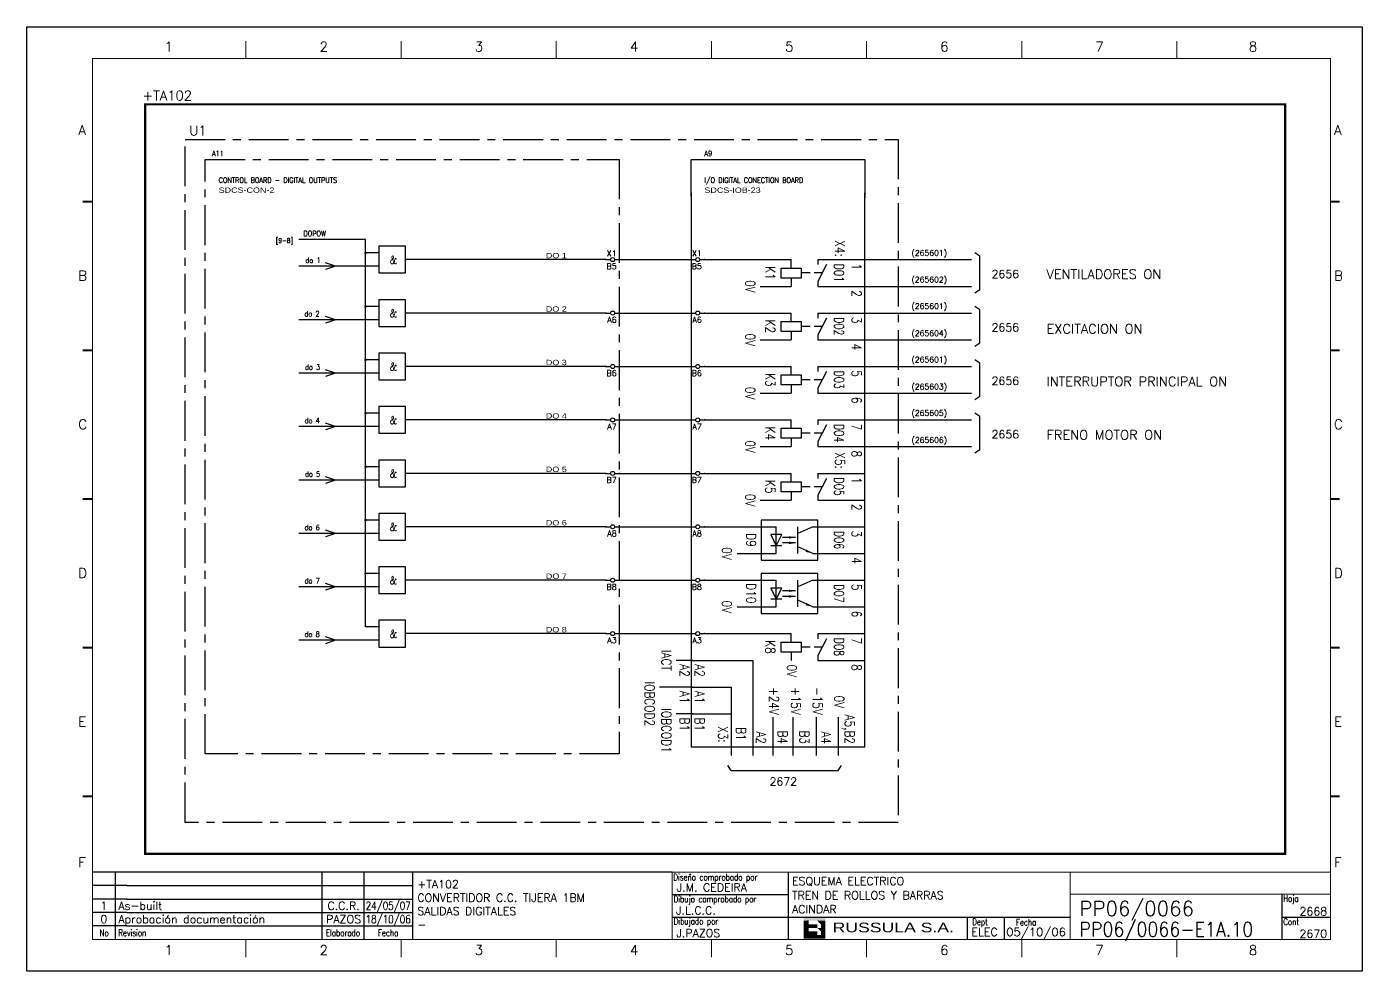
# Model space of a CAD drawing. Extents: x -25 to 1044, y -25744 to 292.
# Drawn here: x 117.5 to 537.5, y -10066.6 to -9769.6 of the extents above; entities that cross this region are included whole.
import ezdxf
from ezdxf.enums import TextEntityAlignment as Align

# ---------------------------------------------------------------- set-up
doc = ezdxf.new("R2010")
doc.units = 0
doc.header["$LTSCALE"] = 10
doc.header["$MEASUREMENT"] = 0
for name, pattern in [('CENTER', [2, 1.25, -0.25, 0.25, -0.25]), ('DASHDOT', [1, 0.5, -0.25, 0, -0.25]), ('HIDDEN', [0.375, 0.25, -0.125])]:
    doc.linetypes.add(name, pattern=pattern)
doc.layers.get('0').update_dxf_attribs({"linetype": 'CONTINUOUS'})
for name, color, linetype in [('1', 7, 'CONTINUOUS'), ('10', 5, 'CONTINUOUS'), ('2', 7, 'CONTINUOUS'), ('25', 3, 'CONTINUOUS'), ('25KT', 4, 'HIDDEN'), ('25PK', 4, 'CENTER'), ('35', 2, 'CONTINUOUS'), ('8', 1, 'CONTINUOUS'), ('9', 6, 'CONTINUOUS'), ('DIBUJO', 7, 'CONTINUOUS'), ('NODE', 7, 'CONTINUOUS')]:
    doc.layers.add(name, color=color, linetype=linetype)
doc.styles.add('ABBSTYLE', font='ROMANS.SHX', dxfattribs={"width": 0.8})
doc.styles.add('HELV', font='HELVBLD.SHX', dxfattribs={"width": 1.2})
doc.styles.add('HELVETICA', font='HELV.SHX')
doc.styles.add('LABEL', font='SIMPLEX', dxfattribs={"width": 0.8, "height": 4})
doc.styles.add('ROMANS', font='romans')
doc.styles.get("Standard").update_dxf_attribs({"font": 'simplex'})

# ---------------------------------------------------------------- blocks, each defined once
blk = doc.blocks.new('NOD', base_point=(237.5, 170))
at = {"layer": 'NODE'}
blk.add_point((237.5, 170), dxfattribs=at)
blk = doc.blocks.new('$$PLR12C')
for p, q in [((-2.5, 0), (-0.75, 0)), ((0.75, 0), (2.5, 0))]:
    blk.add_line(p, q)
at = {"layer": '2'}
blk.add_circle((0, 0), 0.75, dxfattribs=at)
for p in [(-2.5, 0), (2.5, 0)]:
    blk.add_blockref('NOD', p, dxfattribs=at)
at = {"layer": '8'}
blk.add_attdef('*A', text='', height=2.15, dxfattribs=at).set_placement((1.5, -3.575), align=Align.RIGHT)
at = {"layer": '9'}
blk.add_attdef('ID', text='', height=2.15, dxfattribs=at).set_placement((1.5, 1.25), align=Align.RIGHT)
blk = doc.blocks.new('newcajec')
at = {"layer": '1'}
for p, q in [((179.4, 20.85), (0.13, 20.85)), ((7, 20.85), (7, 0)), ((71, 20.85), (71, 0)), ((84, 20.85), (84, 0.09)), ((99, 20.85), (99, 0)), ((215.2, 20.8), (215.2, 0)), ((10.6, 16.64), (0, 16.64)), ((10.6, 16.64), (99, 16.64)), ((184.64, 20.18), (184.81, 20.01)), ((184.81, 20.01), (185.18, 20.25)), ((10.6, 12.48), (0, 12.48)), ((10.6, 12.48), (99, 12.48)), ((179.4, 13.87), (215.2, 13.87)), ((368, 14.06), (368, 0)), ((10.6, 8.32), (0, 8.32)), ((10.6, 8.32), (99, 8.32)), ((10.6, 4.16), (0, 4.16)), ((10.6, 4.16), (99, 4.16)), ((179.4, 6.93), (267.63, 6.93)), ((267.63, 6.93), (302.5, 6.93)), ((270.63, 6.91), (270.63, 0)), ((282.07, 6.93), (282.07, 0)), ((368, 6.93), (383, 6.93))]:
    blk.add_line(p, q, dxfattribs=at)
for points in [[(47.5, 272.5, 0.3, 0.3, 0), (47.5, 277.91, 0.3, 0.3, 0)], [(95.5, 272.5, 0.3, 0.3, 0), (95.5, 277.91, 0.3, 0.3, 0)], [(143.5, 272.5, 0.3, 0.3, 0), (143.5, 277.91, 0.3, 0.3, 0)], [(191.5, 272.5, 0.3, 0.3, 0), (191.5, 277.91, 0.3, 0.3, 0)], [(239.5, 272.5, 0.3, 0.3, 0), (239.5, 277.91, 0.3, 0.3, 0)], [(287.5, 272.5, 0.3, 0.3, 0), (287.5, 277.91, 0.3, 0.3, 0)], [(335.5, 272.5, 0.3, 0.3, 0), (335.5, 277.91, 0.3, 0.3, 0)], [(-2.99, 228.23, 0.6, 0.6, 0), (-0.18, 228.23, 0.6, 0.6, 0)], [(383.01, 228.23, 0.6, 0.6, 0), (385.82, 228.23, 0.6, 0.6, 0)], [(-2.99, 182.23, 0.6, 0.6, 0), (-0.18, 182.23, 0.6, 0.6, 0)], [(383.01, 182.23, 0.6, 0.6, 0), (385.82, 182.23, 0.6, 0.6, 0)], [(-2.99, 136.23, 0.6, 0.6, 0), (-0.18, 136.23, 0.6, 0.6, 0)], [(383.01, 136.23, 0.6, 0.6, 0), (385.82, 136.23, 0.6, 0.6, 0)], [(-2.99, 90.23, 0.6, 0.6, 0), (-0.18, 90.23, 0.6, 0.6, 0)], [(383.01, 90.23, 0.6, 0.6, 0), (385.82, 90.23, 0.6, 0.6, 0)], [(-2.99, 44.23, 0.6, 0.6, 0), (-0.18, 44.23, 0.6, 0.6, 0)], [(383.01, 44.23, 0.6, 0.6, 0), (385.82, 44.23, 0.6, 0.6, 0)], [(383, 20.8, 0.3, 0.3, 0), (179.4, 20.8, 0.3, 0.3, 0), (179.4, 0, 0.3, 0.3, 0)], [(302.5, 20.8, 0.3, 0.3, 0), (302.5, 0, 0.3, 0.3, 0)], [(302.5, 14, 0.3, 0.3, 0), (383, 14, 0.3, 0.3, 0)], [(47.5, -5.5, 0.3, 0.3, 0), (47.5, -0.09, 0.3, 0.3, 0)], [(95.5, -5.5, 0.3, 0.3, 0), (95.5, -0.09, 0.3, 0.3, 0)], [(143.5, -5.5, 0.3, 0.3, 0), (143.5, -0.09, 0.3, 0.3, 0)], [(191.5, -5.5, 0.3, 0.3, 0), (191.5, -0.09, 0.3, 0.3, 0)], [(239.5, -5.5, 0.3, 0.3, 0), (239.5, -0.09, 0.3, 0.3, 0)], [(287.5, -5.5, 0.3, 0.3, 0), (287.5, -0.09, 0.3, 0.3, 0)], [(335.5, -5.5, 0.3, 0.3, 0), (335.5, -0.09, 0.3, 0.3, 0)]]:
    blk.add_lwpolyline(points, format="xyseb", dxfattribs=at)
at = {"layer": '1', "const_width": 0.3}
blk.add_lwpolyline([(0, 0), (0, 272.5), (383, 272.5), (383, 0)], close=True, dxfattribs=at)
at = {"layer": '2', "color": 14}
for p, q in [((221.42, 4.69), (221.42, 5.81)), ((221.42, 2.47), (221.42, 3.58))]:
    blk.add_line(p, q, dxfattribs=at)
for points in [[(220.05, 5.81), (220.05, 6.92), (226.74, 5.81), (226.74, 6.92)], [(221.42, 2.47), (220.05, 2.47), (221.42, 5.81), (220.05, 5.81)], [(221.42, 4.69), (224.25, 4.69), (221.42, 3.58), (224.25, 3.58)], [(224.25, 5.81), (225.37, 5.81), (225.37, 4.69)], [(225.37, 5.81), (226.74, 5.81), (225.37, 1.35), (226.74, 1.35)], [(224.25, 0.24), (224.25, 2.47), (220.05, 0.24), (220.05, 2.47)], [(224.25, 3.58), (225.37, 3.58), (225.37, 2.47)], [(226.74, 1.35), (226.74, 0.24), (224.25, 1.35), (224.25, 0.24)]]:
    blk.add_solid(points, dxfattribs=at)
at = {"layer": '1', "style": 'ROMANS'}
for s, p in [('1', (22.29, 274.68)), ('2', (70.29, 274.68)), ('3', (118.29, 274.68)), ('4', (166.29, 274.68)), ('5', (214.29, 274.68)), ('6', (262.29, 274.68)), ('7', (310.29, 274.68)), ('8', (357.79, 274.68)), ('A', (-4.37, 248.84)), ('A', (384.13, 248.84)), ('B', (-4.37, 203.84)), ('B', (384.13, 203.84)), ('C', (-4.37, 157.84)), ('C', (384.13, 157.84)), ('D', (-4.37, 111.84)), ('D', (384.13, 111.84)), ('E', (-4.37, 65.84)), ('E', (384.13, 65.84)), ('F', (-4.37, 22.34)), ('F', (384.13, 22.34)), ('1', (22.29, -4.82)), ('2', (70.29, -4.82)), ('3', (118.29, -4.82)), ('4', (166.29, -4.82)), ('5', (214.29, -4.82)), ('6', (262.29, -4.82)), ('7', (310.29, -4.82)), ('8', (357.79, -4.82))]:
    blk.add_text(s, height=3, dxfattribs=at).set_placement(p)
at = {"layer": '1', "style": 'LABEL', "width": 0.8}
for s, p in [('Diseno comprobado por', (179.73, 18.27)), ('Dibujo comprobado por', (179.81, 11.47)), ('Hoja', (368.38, 11.66)), ('Dibujado por', (179.83, 4.64)), ('Fecha', (285.71, 4.3)), ('Cont', (368.43, 4.46)), ('No', (2.23, 1.05)), ('Revision', (8, 1.05))]:
    blk.add_text(s, height=2, dxfattribs=at).set_placement(p)
for s, p in [('Dept', (274.61, 4.44)), ('Elaborado', (77.5, 1.05)), ('Fecha', (91.5, 1.05))]:
    blk.add_text(s, height=2, dxfattribs=at).set_placement(p, align=Align.CENTER)
at = {"layer": '10', "style": 'ROMANS'}
for tag, p in [('REV41', (3.5, 18.74)), ('REV43', (77.7, 18.74)), ('REV31', (3.5, 14.58)), ('REV33', (77.7, 14.58)), ('REV21', (3.5, 10.42)), ('REV23', (77.7, 10.42)), ('REV11', (3.5, 6.27)), ('REV13', (77.7, 6.27))]:
    blk.add_attdef(tag, text='', height=2.5, dxfattribs=at).set_placement(p, align=Align.MIDDLE)
for tag, p, height in [('REV42', (8, 17.49), 2.5), ('SHEETNAME1', (100.5, 15.83), 2.5), ('DESIGNCHECK', (180.74, 14.83), 2.5), ('DOCUMENTTYPE', (216.43, 16.8), 2.5), ('NOTA', (305.32, 15.8), 3), ('REV32', (8, 13.33), 2.5), ('SHEETNAME2', (100.5, 11.67), 2.5), ('OBJECT', (216.43, 12.4), 2.5), ('REV22', (8, 9.17), 2.5), ('SHEETNAME3', (100.5, 7.51), 2.5), ('DRAWINGCHECK', (180.53, 7.71), 2.5), ('CUSTOMER', (216.43, 8.08), 2.5), ('ORDER', (305.32, 7.3), 4.5), ('REV12', (8, 5.01), 2.5), ('SHEETNAME4', (100.5, 3.35), 2.5), ('DOCUMENT_ID', (305.32, 0.93), 4.4), ('USER', (180.63, 0.71), 2.5), ('DEPARTMENT', (271.93, 1.05), 2.5)]:
    blk.add_attdef(tag, p, '', height=height, dxfattribs=at)
for tag, width, p, p2 in [('REV44', 1.221199, (84.53, 17.49), (98.48, 17.49)), ('REV34', 1.221199, (84.53, 13.33), (98.48, 13.33)), ('REV24', 1.221199, (84.53, 9.17), (98.48, 9.17)), ('REV14', 1.221199, (84.53, 5.01), (98.48, 5.01)), ('CREATED2', 7.039915, (282.71, 1.05), (301.14, 1.05))]:
    blk.add_attdef(tag, text='', height=2.5, dxfattribs=dict(at, width=width)).set_placement(p, p2, align=Align.FIT)
for tag, p in [('SHEET', (382, 7.43)), ('NEXTSHEET', (382, 0.5))]:
    blk.add_attdef(tag, text='', height=2.5, dxfattribs=at).set_placement(p, align=Align.RIGHT)
at = {"layer": 'DIBUJO', "color": 14, "style": 'HELVETICA', "width": 1.3}
blk.add_text('RUSSULA S.A.', height=3, dxfattribs=at).set_placement((229, 2.19))

msp = doc.modelspace()

# ---------------------------------------------------------------- linework, layer by layer
at = {"layer": '2', "color": 3}
for p, q in [((326.46, -9811.33), (381.06, -9811.33)), ((326.46, -9822.88), (326.46, -9811.33)), ((381.06, -9811.33), (381.06, -9823.41)), ((330.66, -9842.83), (357.96, -9842.83)), ((330.66, -9859.63), (357.96, -9859.63)), ((330.66, -9876.43), (357.96, -9876.43)), ((330.66, -9893.23), (357.96, -9893.23)), ((330.66, -9910.03), (357.96, -9910.03)), ((330.14, -9926.83), (353.24, -9926.83)), ((330.66, -9943.63), (353.24, -9943.63)), ((330.14, -9960.43), (357.96, -9960.43)), ((345.89, -9968.83), (345.89, -9998.76)), ((339.06, -9977.23), (339.06, -9998.76)), ((352.19, -9986.68), (352.19, -9998.76)), ((358.49, -9986.68), (358.49, -9998.76)), ((365.84, -9986.68), (365.84, -9998.76)), ((372.66, -9986.68), (372.66, -9998.76))]:
    msp.add_line(p, q, dxfattribs=at)
at = {"layer": '2', "color": 7}
for p, q in [((224.09, -9836.53), (203.09, -9836.53)), ((224.09, -9840.73), (224.09, -9836.53)), ((228.29, -9838.63), (228.29, -9847.03)), ((236.69, -9838.63), (228.29, -9838.63)), ((236.69, -9847.03), (236.69, -9838.63)), ((224.09, -9857.53), (224.09, -9840.73)), ((228.29, -9840.73), (224.09, -9840.73)), ((261.89, -9842.83), (236.69, -9842.83)), ((299.69, -9842.83), (261.89, -9842.83)), ((303.89, -9842.83), (326.46, -9842.83)), ((228.29, -9844.93), (203.09, -9844.93)), ((228.29, -9847.03), (236.69, -9847.03)), ((228.29, -9855.43), (228.29, -9863.83)), ((236.69, -9855.43), (228.29, -9855.43)), ((236.69, -9863.83), (236.69, -9855.43)), ((224.09, -9874.33), (224.09, -9857.53)), ((228.29, -9857.53), (224.09, -9857.53)), ((261.89, -9859.63), (236.69, -9859.63)), ((299.69, -9859.63), (261.89, -9859.63)), ((303.89, -9859.63), (326.46, -9859.63)), ((228.29, -9861.73), (203.09, -9861.73)), ((228.29, -9863.83), (236.69, -9863.83)), ((228.29, -9872.23), (228.29, -9880.63)), ((236.69, -9872.23), (228.29, -9872.23)), ((236.69, -9880.63), (236.69, -9872.23)), ((224.09, -9891.13), (224.09, -9874.33)), ((228.29, -9874.33), (224.09, -9874.33)), ((261.89, -9876.43), (236.69, -9876.43)), ((299.69, -9876.43), (261.89, -9876.43)), ((303.89, -9876.43), (326.46, -9876.43)), ((228.29, -9878.53), (203.09, -9878.53)), ((228.29, -9880.63), (236.69, -9880.63)), ((228.29, -9889.03), (228.29, -9897.43)), ((236.69, -9889.03), (228.29, -9889.03)), ((236.69, -9897.43), (236.69, -9889.03)), ((224.09, -9907.93), (224.09, -9891.13)), ((228.29, -9891.13), (224.09, -9891.13)), ((261.89, -9893.23), (236.69, -9893.23)), ((299.69, -9893.23), (261.89, -9893.23)), ((303.89, -9893.23), (326.46, -9893.23)), ((228.29, -9895.33), (203.09, -9895.33)), ((228.29, -9897.43), (236.69, -9897.43)), ((228.29, -9905.83), (228.29, -9914.23)), ((236.69, -9905.83), (228.29, -9905.83)), ((236.69, -9914.23), (236.69, -9905.83)), ((224.09, -9924.73), (224.09, -9907.93)), ((228.29, -9907.93), (224.09, -9907.93)), ((261.89, -9910.03), (236.69, -9910.03)), ((299.69, -9910.03), (261.89, -9910.03)), ((303.89, -9910.03), (327.51, -9910.03)), ((228.29, -9912.13), (203.09, -9912.13)), ((228.29, -9914.23), (236.69, -9914.23)), ((228.29, -9922.63), (228.29, -9931.03)), ((236.69, -9922.63), (228.29, -9922.63)), ((236.69, -9931.03), (236.69, -9922.63)), ((224.09, -9941.53), (224.09, -9924.73)), ((228.29, -9924.73), (224.09, -9924.73)), ((261.89, -9926.83), (236.69, -9926.83)), ((299.69, -9926.83), (261.89, -9926.83)), ((303.89, -9926.83), (326.46, -9926.83)), ((228.29, -9928.93), (203.09, -9928.93)), ((228.29, -9931.03), (236.69, -9931.03)), ((228.29, -9939.43), (228.29, -9947.83)), ((236.69, -9939.43), (228.29, -9939.43)), ((236.69, -9947.83), (236.69, -9939.43)), ((224.09, -9958.33), (224.09, -9941.53)), ((228.29, -9941.53), (224.09, -9941.53)), ((261.89, -9943.63), (236.69, -9943.63)), ((299.69, -9943.63), (261.89, -9943.63)), ((303.89, -9943.63), (326.99, -9943.63)), ((228.29, -9945.73), (203.09, -9945.73)), ((228.29, -9947.83), (236.69, -9947.83)), ((228.29, -9956.23), (228.29, -9964.63)), ((236.69, -9956.23), (228.29, -9956.23)), ((236.69, -9964.63), (236.69, -9956.23)), ((228.29, -9958.33), (224.09, -9958.33)), ((261.89, -9960.43), (236.69, -9960.43)), ((299.69, -9960.43), (261.89, -9960.43)), ((274.49, -9960.43), (261.89, -9960.43)), ((303.89, -9960.43), (326.46, -9960.43)), ((228.29, -9962.53), (203.09, -9962.53)), ((228.29, -9964.63), (236.69, -9964.63))]:
    msp.add_line(p, q, dxfattribs=at)
at = {"layer": '2', "color": 3, "linetype": 'DASHDOT'}
msp.add_lwpolyline([(154.79, -9794.01, 0.706, 0.706, 0), (513.31, -9794.01, 0.706, 0.706, 0), (513.31, -10029.63, 0.706, 0.706, 0), (154.79, -10029.63, 0.706, 0.706, 0), (154.79, -9794.01, 0.706, 0.706, 0)], format="xyseb", dxfattribs=at)
at = {"layer": '2', "color": 7}
for points in [[(223.88, -9840.73, 0.42, 0.42, 1), (224.3, -9840.73, 0.42, 0.42, 1)], [(223.88, -9857.53, 0.42, 0.42, 1), (224.3, -9857.53, 0.42, 0.42, 1)], [(223.88, -9874.33, 0.42, 0.42, 1), (224.3, -9874.33, 0.42, 0.42, 1)], [(223.88, -9891.13, 0.42, 0.42, 1), (224.3, -9891.13, 0.42, 0.42, 1)], [(223.88, -9907.93, 0.42, 0.42, 1), (224.3, -9907.93, 0.42, 0.42, 1)], [(223.88, -9924.73, 0.42, 0.42, 1), (224.3, -9924.73, 0.42, 0.42, 1)], [(223.88, -9941.53, 0.42, 0.42, 1), (224.3, -9941.53, 0.42, 0.42, 1)]]:
    msp.add_lwpolyline(points, format="xyseb", close=True, dxfattribs=at)
at = {"layer": '25'}
for p, q in [((326.46, -9821.83), (326.46, -9996.13)), ((381.06, -9996.13), (381.06, -9821.83)), ((357.96, -9845.46), (357.96, -9842.83)), ((366.36, -9842.83), (381.06, -9842.83)), ((366.36, -9842.83), (366.36, -9844.41)), ((368.99, -9844.41), (366.36, -9849.66)), ((417.29, -9841.78), (415.71, -9840.73)), ((417.29, -9852.28), (417.29, -9841.78)), ((354.81, -9845.46), (361.11, -9845.46)), ((354.81, -9848.61), (354.81, -9845.46)), ((361.11, -9848.61), (354.81, -9848.61)), ((357.96, -9848.61), (357.96, -9851.23)), ((361.11, -9845.46), (361.11, -9848.61)), ((348.17, -9851.23), (357.96, -9851.23)), ((366.36, -9849.66), (366.36, -9851.23)), ((366.36, -9851.23), (380.98, -9851.23)), ((417.29, -9852.28), (415.71, -9853.33)), ((357.96, -9862.26), (357.96, -9859.63)), ((366.36, -9859.63), (381.06, -9859.63)), ((366.36, -9859.63), (366.36, -9861.21)), ((368.99, -9861.21), (366.36, -9866.46)), ((417.29, -9858.58), (415.71, -9857.53)), ((417.29, -9869.08), (417.29, -9858.58)), ((354.81, -9865.41), (354.81, -9862.26)), ((354.81, -9862.26), (361.11, -9862.26)), ((361.11, -9865.41), (354.81, -9865.41)), ((357.96, -9865.41), (357.96, -9868.03)), ((361.11, -9862.26), (361.11, -9865.41)), ((348.17, -9868.03), (357.96, -9868.03)), ((366.36, -9866.46), (366.36, -9868.03)), ((366.36, -9868.03), (380.98, -9868.03)), ((417.29, -9869.08), (415.71, -9870.13)), ((357.96, -9879.06), (357.96, -9876.43)), ((366.36, -9876.43), (381.06, -9876.43)), ((366.36, -9876.43), (366.36, -9878.01)), ((368.99, -9878.01), (366.36, -9883.26)), ((417.29, -9875.38), (415.71, -9874.33)), ((417.29, -9885.88), (417.29, -9875.38)), ((354.81, -9879.06), (361.11, -9879.06)), ((354.81, -9882.21), (354.81, -9879.06)), ((361.11, -9882.21), (354.81, -9882.21)), ((357.96, -9882.21), (357.96, -9884.83)), ((361.11, -9879.06), (361.11, -9882.21)), ((348.17, -9884.83), (357.96, -9884.83)), ((366.36, -9883.26), (366.36, -9884.83)), ((366.36, -9884.83), (380.98, -9884.83)), ((417.29, -9885.88), (415.71, -9886.93)), ((357.96, -9895.86), (357.96, -9893.23)), ((366.28, -9893.23), (381.06, -9893.23)), ((366.36, -9893.23), (366.36, -9894.81)), ((368.99, -9894.81), (366.36, -9900.06)), ((417.29, -9892.18), (415.71, -9891.13)), ((417.29, -9902.68), (417.29, -9892.18)), ((354.81, -9899.01), (354.81, -9895.86)), ((354.81, -9895.86), (361.11, -9895.86)), ((361.11, -9899.01), (354.81, -9899.01)), ((357.96, -9899.01), (357.96, -9901.63)), ((361.11, -9895.86), (361.11, -9899.01)), ((348.17, -9901.63), (357.96, -9901.63)), ((366.28, -9901.63), (380.98, -9901.63)), ((366.36, -9900.06), (366.36, -9901.63)), ((417.29, -9902.68), (415.71, -9903.73)), ((357.96, -9912.66), (357.96, -9910.03)), ((366.36, -9910.03), (381.06, -9910.03)), ((366.36, -9910.03), (366.36, -9911.61)), ((368.99, -9911.61), (366.36, -9916.86)), ((354.81, -9912.66), (361.11, -9912.66)), ((354.81, -9915.81), (354.81, -9912.66)), ((361.11, -9915.81), (354.81, -9915.81)), ((357.96, -9915.81), (357.96, -9918.43)), ((361.11, -9912.66), (361.11, -9915.81)), ((348.17, -9918.43), (357.96, -9918.43)), ((366.36, -9916.86), (366.36, -9918.43)), ((366.36, -9918.43), (380.98, -9918.43)), ((366.36, -9924.73), (348.51, -9924.73)), ((348.51, -9924.73), (348.51, -9937.33)), ((353.24, -9935.23), (353.24, -9926.83)), ((360, -9935.23), (360, -9926.83)), ((364.79, -9926.83), (360.06, -9928.93)), ((364.79, -9926.83), (381.06, -9926.83)), ((366.36, -9937.33), (366.36, -9924.73)), ((351.49, -9929.28), (353.24, -9932.78)), ((354.99, -9929.28), (351.49, -9929.28)), ((354.99, -9932.78), (351.49, -9932.78)), ((353.24, -9932.78), (354.99, -9929.28)), ((359.25, -9930.16), (355.25, -9930.16)), ((359.25, -9931.91), (355.25, -9931.91)), ((340.9, -9935.23), (353.24, -9935.23)), ((364.79, -9935.23), (360.06, -9933.13)), ((364.79, -9935.23), (381.06, -9935.23)), ((348.51, -9937.33), (366.36, -9937.33)), ((366.36, -9941.53), (348.51, -9941.53)), ((348.51, -9941.53), (348.51, -9954.13)), ((353.24, -9952.03), (353.24, -9943.63)), ((360, -9952.03), (360, -9943.63)), ((364.79, -9943.63), (360.06, -9945.73)), ((364.79, -9943.63), (381.06, -9943.63)), ((366.36, -9954.13), (366.36, -9941.53)), ((351.49, -9946.08), (353.24, -9949.58)), ((354.99, -9946.08), (351.49, -9946.08)), ((354.99, -9949.58), (351.49, -9949.58)), ((353.24, -9949.58), (354.99, -9946.08)), ((359.25, -9946.96), (355.25, -9946.96)), ((359.25, -9948.71), (355.25, -9948.71)), ((340.9, -9952.03), (353.24, -9952.03)), ((364.79, -9952.03), (360.06, -9949.93)), ((364.79, -9952.03), (381.06, -9952.03)), ((348.51, -9954.13), (366.36, -9954.13)), ((357.96, -9963.06), (357.96, -9960.43)), ((366.36, -9960.43), (381.06, -9960.43)), ((366.36, -9960.43), (366.36, -9962.01)), ((368.99, -9962.01), (366.36, -9967.26)), ((354.81, -9966.21), (354.81, -9963.06)), ((354.81, -9963.06), (361.03, -9963.06)), ((361.03, -9966.21), (354.81, -9966.21)), ((357.96, -9966.21), (357.96, -9968.83)), ((361.03, -9963.06), (361.03, -9966.21)), ((326.99, -9968.83), (321.74, -9968.83)), ((326.46, -9968.83), (345.89, -9968.83)), ((366.36, -9967.26), (366.36, -9968.83)), ((366.36, -9968.83), (380.98, -9968.83)), ((326.99, -9977.23), (316.49, -9977.23)), ((326.46, -9977.23), (339.06, -9977.23)), ((326.99, -9985.63), (321.74, -9985.63)), ((326.46, -9985.63), (339.06, -9985.63)), ((381.06, -9996.13), (326.46, -9996.13)), ((339.06, -10003.48), (338.01, -10001.91)), ((339.06, -10003.48), (372.66, -10003.48)), ((372.66, -10003.48), (373.71, -10001.91))]:
    msp.add_line(p, q, dxfattribs=at)
for points in [[(357.23, -9930.55), (357.23, -9929.77), (359.25, -9930.16)], [(357.23, -9931.52), (357.23, -9932.3), (359.25, -9931.91)], [(362.48, -9934.7), (362.78, -9933.98), (364.79, -9935.23)], [(357.23, -9947.35), (357.23, -9946.57), (359.25, -9946.96)], [(357.23, -9948.32), (357.23, -9949.1), (359.25, -9948.71)], [(362.48, -9951.5), (362.78, -9950.78), (364.79, -9952.03)]]:
    msp.add_solid(points, dxfattribs=at)
at = {"layer": '25KT'}
for p, q in [((367.67, -9847.03), (361.11, -9847.03)), ((367.67, -9863.83), (361.11, -9863.83)), ((367.67, -9880.63), (361.11, -9880.63)), ((367.67, -9897.43), (361.11, -9897.43)), ((367.67, -9914.23), (361.11, -9914.23)), ((367.67, -9964.63), (361.03, -9964.63))]:
    msp.add_line(p, q, dxfattribs=at)
at = {"layer": '25PK'}
for p, q in [((167.39, -9805.03), (391.56, -9805.03)), ((167.39, -10019.76), (167.39, -9805.03)), ((391.56, -9805.03), (391.56, -10019.76)), ((173.69, -9998.23), (173.69, -9811.33)), ((173.69, -9811.33), (303.89, -9811.33)), ((303.89, -9811.33), (303.89, -9998.23)), ((303.89, -9998.23), (173.69, -9998.23)), ((391.56, -10019.76), (167.39, -10019.76))]:
    msp.add_line(p, q, dxfattribs=at)
at = {"layer": '35'}
for p, q in [((214.64, -9844.93), (211.49, -9843.88)), ((381.06, -9842.83), (414.66, -9842.83)), ((214.64, -9844.93), (211.49, -9845.98)), ((381.06, -9851.23), (414.66, -9851.23)), ((214.64, -9861.73), (211.49, -9860.68)), ((381.06, -9859.63), (414.66, -9859.63)), ((214.64, -9861.73), (211.49, -9862.78)), ((381.06, -9868.03), (414.66, -9868.03)), ((214.64, -9878.53), (211.49, -9877.48)), ((381.06, -9876.43), (414.66, -9876.43)), ((214.64, -9878.53), (211.49, -9879.58)), ((381.06, -9884.83), (414.66, -9884.83)), ((214.64, -9895.33), (211.49, -9894.28)), ((381.06, -9893.23), (414.66, -9893.23)), ((214.64, -9895.33), (211.49, -9896.38)), ((381.06, -9901.63), (414.66, -9901.63)), ((214.64, -9912.13), (211.49, -9911.08)), ((214.64, -9912.13), (211.49, -9913.18)), ((214.64, -9928.93), (211.49, -9927.88)), ((214.64, -9928.93), (211.49, -9929.98)), ((214.64, -9945.73), (211.49, -9944.68)), ((214.64, -9945.73), (211.49, -9946.78)), ((214.64, -9962.53), (211.49, -9961.48)), ((214.64, -9962.53), (211.49, -9963.58))]:
    msp.add_line(p, q, dxfattribs=at)
at = {"layer": 'DIBUJO'}
msp.add_lwpolyline([(117.53, -9769.59), (537.53, -9769.59), (537.53, -10066.59), (117.53, -10066.59), (117.53, -9769.59)], dxfattribs=at)

# ---------------------------------------------------------------- block references
at = {"layer": '2', "color": 7}
ref = msp.add_blockref('newcajec', (138.2, -10056.57), dxfattribs=dict(at, xscale=1.016442892079965, yscale=1.016442892079965, zscale=1.016442892079965))
ref.add_attrib('REV24', '24/05/07', dxfattribs={"layer": '10', "height": 2.541, "style": 'ROMANS', "width": 0.728168}).set_placement((224.12, -10047.25), (238.31, -10047.25), align=Align.FIT)
ref.add_attrib('SHEETNAME3', 'SALIDAS DIGITALES', (240.36, -10048.94), dxfattribs={"layer": '10', "height": 2.5411, "style": 'ROMANS'})
ref.add_attrib('SHEETNAME2', 'CONVERTIDOR C.C. TIJERA 1BM', (240.36, -10044.72), dxfattribs={"layer": '10', "height": 2.5411, "style": 'ROMANS'})
ref.add_attrib('SHEETNAME1', '+TA102', (240.36, -10040.49), dxfattribs={"layer": '10', "height": 2.541, "style": 'ROMANS'})
ref.add_attrib('USER', 'J.PAZOS', (321.81, -10055.85), dxfattribs={"layer": '10', "height": 2.541, "style": 'ROMANS'})
ref.add_attrib('DRAWINGCHECK', 'J.L.C.C.', (321.7, -10048.73), dxfattribs={"layer": '10', "height": 2.541, "style": 'ROMANS'})
ref.add_attrib('DESIGNCHECK', 'J.M. CEDEIRA', (321.91, -10041.5), dxfattribs={"layer": '10', "height": 2.5411, "style": 'ROMANS'})
ref.add_attrib('REV22', 'As-built', (146.34, -10047.25), dxfattribs={"layer": '10', "height": 2.541, "style": 'ROMANS'})
ref.add_attrib('REV12', 'Aprobación documentación', (146.34, -10051.48), dxfattribs={"layer": '10', "height": 2.5411, "style": 'ROMANS'})
ref.add_attrib('REV21', '1', dxfattribs={"layer": '10', "height": 2.54, "style": 'ROMANS'}).set_placement((141.76, -10045.98), align=Align.MIDDLE)
ref.add_attrib('REV11', '0', dxfattribs={"layer": '10', "height": 2.54, "style": 'ROMANS'}).set_placement((141.76, -10050.2), align=Align.MIDDLE)
ref.add_attrib('SHEETNAME4', '-', (240.36, -10053.17), dxfattribs={"layer": '10', "height": 2.54, "style": 'ROMANS'})
ref.add_attrib('REV14', '18/10/06', dxfattribs={"layer": '10', "height": 2.541, "style": 'ROMANS', "width": 0.728168}).set_placement((224.12, -10051.48), (238.31, -10051.48), align=Align.FIT)
ref.add_attrib('REV23', 'C.C.R.', dxfattribs={"layer": '10', "height": 2.541, "style": 'ROMANS'}).set_placement((217.18, -10045.98), align=Align.MIDDLE)
ref.add_attrib('REV13', 'PAZOS', dxfattribs={"layer": '10', "height": 2.541, "style": 'ROMANS'}).set_placement((217.18, -10050.2), align=Align.MIDDLE)
ref.add_attrib('DOCUMENT_ID', 'PP06/0066-E1A.10', (448.55, -10055.62), dxfattribs={"layer": '10', "height": 4.4723, "style": 'ROMANS', "width": 0.9})
ref.add_attrib('ORDER', 'PP06/0066', (448.55, -10049.15), dxfattribs={"layer": '10', "height": 4.574, "style": 'ROMANS'})
ref.add_attrib('CUSTOMER', 'ACINDAR', (358.19, -10048.35), dxfattribs={"layer": '10', "height": 2.541, "style": 'ROMANS'})
ref.add_attrib('OBJECT', 'TREN DE ROLLOS Y BARRAS', (358.19, -10043.97), dxfattribs={"layer": '10', "height": 2.5411, "style": 'ROMANS'})
ref.add_attrib('DOCUMENTTYPE', 'ESQUEMA ELECTRICO', (358.19, -10039.49), dxfattribs={"layer": '10', "height": 2.5411, "style": 'ROMANS'})
ref.add_attrib('CREATED2', '05/10/06', dxfattribs={"layer": '10', "height": 2.541, "style": 'ROMANS', "width": 0.961976}).set_placement((425.56, -10055.51), (444.3, -10055.51), align=Align.FIT)
ref.add_attrib('DEPARTMENT', 'ELEC', (414.61, -10055.51), dxfattribs={"layer": '10', "height": 2.541, "style": 'ROMANS'})
ref.add_attrib('NEXTSHEET', '2670', dxfattribs={"layer": '10', "height": 2.541, "style": 'ROMANS'}).set_placement((526.49, -10056.06), align=Align.RIGHT)
ref.add_attrib('SHEET', '2668', dxfattribs={"layer": '10', "height": 2.541, "style": 'ROMANS'}).set_placement((526.49, -10049.02), align=Align.RIGHT)
at = {"layer": '2', "color": 7, "xscale": 0.8400000000000318, "yscale": 0.8400000000000318, "zscale": 0.8400000000000318}
for p, values in [((301.79, -9842.83), {'ID': 'X1', '*A': 'B5'}), ((328.56, -9842.83), {'ID': 'X1', '*A': 'B5'}), ((301.79, -9859.63), {'*A': 'A6'}), ((328.56, -9859.63), {'*A': 'A6'}), ((301.79, -9876.43), {'*A': 'B6'}), ((328.56, -9876.43), {'*A': 'B6'}), ((301.79, -9893.23), {'*A': 'A7'}), ((328.56, -9893.23), {'*A': 'A7'}), ((301.79, -9910.03), {'*A': 'B7'}), ((328.56, -9910.03), {'*A': 'B7'}), ((301.79, -9926.83), {'*A': 'A8'}), ((328.56, -9926.83), {'*A': 'A8'}), ((301.79, -9943.63), {'*A': 'B8'}), ((328.56, -9943.63), {'*A': 'B8'}), ((301.79, -9960.43), {'*A': 'A3'}), ((328.56, -9960.43), {'*A': 'A3'})]:
    msp.add_blockref('$$PLR12C', p, dxfattribs=at).add_auto_attribs(values)

# ---------------------------------------------------------------- texts
at = {"layer": '2', "color": 6}
for s, height, p in [('+TA102', 3.024, (153.95, -9792.75)), ('U1', 3.024, (168.65, -9803.77)), ('(265601)', 1.764, (395.76, -9841.61)), ('(265602)', 1.764, (395.76, -9849.98)), ('(265601)', 1.764, (395.76, -9858.35)), ('(265604)', 1.764, (395.76, -9866.86)), ('(265601)', 1.764, (395.76, -9875.15)), ('(265603)', 1.764, (395.76, -9883.66)), ('(265605)', 1.764, (395.76, -9891.95)), ('(265606)', 1.764, (395.76, -9900.46))]:
    msp.add_text(s, height=height, dxfattribs=at).set_placement(p)
at = {"layer": '2', "color": 7, "style": 'ROMANS'}
for s, height, p in [('2656', 2.52, (420.96, -9848.61)), ('VENTILADORES ON', 3, (438.21, -9848.91)), ('2656', 2.52, (420.96, -9865.41)), ('EXCITACION ON', 3, (438.21, -9866.09)), ('2656', 2.52, (420.96, -9882.21)), ('INTERRUPTOR PRINCIPAL ON', 3, (438.21, -9882.63)), ('2656', 2.52, (420.96, -9899.01)), ('FRENO MOTOR ON', 3, (438.21, -9899.43)), ('2672', 2.52, (351.14, -10008.21))]:
    msp.add_text(s, height=height, dxfattribs=at).set_placement(p)
at = {"layer": '25'}
for s, height, style, width, p in [('A11', 1.68, 'ABBSTYLE', 0.8, (175.79, -9810.28)), ('A9', 1.68, 'ABBSTYLE', 0.8, (330.66, -9810.28)), ('CONTROL BOARD - DIGITAL OUTPUTS', 1.68, 'ABBSTYLE', 0.8, (177.89, -9818.68)), ('I/O DIGITAL CONECTION BOARD', 1.68, 'ABBSTYLE', 0.8, (330.66, -9818.68)), ('SDCS-CON-2', 1.68, 'HELV', 1.2, (177.89, -9821.83)), ('SDCS-IOB-23', 1.68, 'HELV', 1.2, (330.66, -9821.83)), ('[9-8]', 1.512, 'ABBSTYLE', 0.8, (195.86, -9837.58)), ('DOPOW', 1.68, 'ABBSTYLE', 0.8, (204.56, -9835.48)), ('do 1', 1.68, 'ABBSTYLE', 0.8, (205.19, -9843.88)), ('&', 2.52, 'ABBSTYLE', 0.8, (231.68, -9844.12)), ('DO 1', 1.68, 'HELV', 1.2, (280.79, -9842.41)), ('do 2', 1.68, 'ABBSTYLE', 0.8, (204.89, -9860.68)), ('&', 2.52, 'ABBSTYLE', 0.8, (231.68, -9860.92)), ('DO 2', 1.68, 'HELV', 1.2, (280.79, -9859.21)), ('do 3', 1.68, 'ABBSTYLE', 0.8, (205.07, -9877.48)), ('&', 2.52, 'ABBSTYLE', 0.8, (231.68, -9877.72)), ('DO 3', 1.68, 'HELV', 1.2, (280.79, -9876.01)), ('do 4', 1.68, 'ABBSTYLE', 0.8, (204.95, -9894.28)), ('&', 2.52, 'ABBSTYLE', 0.8, (231.68, -9894.52)), ('DO 4', 1.68, 'HELV', 1.2, (280.79, -9892.81)), ('do 5', 1.68, 'ABBSTYLE', 0.8, (205.07, -9911.08)), ('&', 2.52, 'ABBSTYLE', 0.8, (231.68, -9911.32)), ('DO 5', 1.68, 'HELV', 1.2, (280.79, -9909.61)), ('do 6', 1.68, 'ABBSTYLE', 0.8, (204.95, -9927.88)), ('&', 2.52, 'ABBSTYLE', 0.8, (231.68, -9928.12)), ('DO 6', 1.68, 'HELV', 1.2, (280.79, -9926.41)), ('do 7', 1.68, 'ABBSTYLE', 0.8, (204.95, -9944.68)), ('&', 2.52, 'ABBSTYLE', 0.8, (231.68, -9944.92)), ('DO 7', 1.68, 'HELV', 1.2, (280.79, -9943.21)), ('do 8', 1.68, 'ABBSTYLE', 0.8, (204.95, -9961.48)), ('&', 2.52, 'ABBSTYLE', 0.8, (231.68, -9961.72)), ('DO 8', 1.68, 'HELV', 1.2, (280.79, -9960.01))]:
    msp.add_text(s, height=height, dxfattribs=dict(at, style=style, width=width)).set_placement(p)
at = {"layer": '25', "style": 'ROMANS', "width": 0.8}
for s, p in [('X4:', (371.74, -9841.92)), ('X5:', (371.74, -9908.6)), ('+24V', (351.06, -9985.96)), ('+15V', (357.88, -9985.96)), ('-15V', (364.71, -9985.96)), ('0V', (371.53, -9983.86)), ('A5,B2', (374.82, -9995.11)), ('X3:', (334.99, -9994.7)), ('B1', (340.64, -9994.06)), ('A2', (346.94, -9995.11)), ('B4', (353.77, -9995.11)), ('B3', (360.59, -9995.11)), ('A4', (367.42, -9995.11))]:
    msp.add_text(s, height=3.024, rotation=270, dxfattribs=at).set_placement(p, align=Align.RIGHT)
at = {"layer": '25', "style": 'ROMANS'}
for s, width, p in [('DO1', 0.7, (371.49, -9846.99)), ('K1', 0.8, (349.84, -9847.03)), ('0V', 0.8, (343.54, -9851.23)), ('DO2', 0.7, (371.49, -9863.79)), ('K2', 0.8, (349.84, -9863.83)), ('0V', 0.8, (343.54, -9868.03)), ('DO3', 0.7, (371.49, -9880.59)), ('K3', 0.8, (349.84, -9880.63)), ('0V', 0.8, (343.54, -9884.83)), ('DO4', 0.7, (371.49, -9897.39)), ('K4', 0.8, (349.84, -9897.43)), ('0V', 0.8, (343.54, -9901.63)), ('DO5', 0.7, (371.49, -9914.19)), ('K5', 0.8, (349.84, -9914.23)), ('0V', 0.8, (343.54, -9918.43)), ('DO6', 0.7, (371.49, -9930.99)), ('D9', 0.8, (343.84, -9930.97)), ('D10', 0.8, (343.84, -9947.77)), ('DO7', 0.7, (371.49, -9947.79)), ('DO8', 0.7, (371.49, -9964.59)), ('IACT', 0.8, (317.17, -9968.83)), ('K8', 0.8, (349.84, -9964.63)), ('0V', 0.8, (356.62, -9972.1)), ('IOBCOD2', 0.8, (311.92, -9982.48)), ('IOBCOD1', 0.8, (317.17, -9990.88))]:
    msp.add_text(s, height=3.024, rotation=270, dxfattribs=dict(at, width=width)).set_placement(p, align=Align.CENTER)
at = {"layer": '25', "style": 'ROMANS', "width": 0.8}
for s, height, p in [('1', 3.02, (376.99, -9844.02)), ('2', 3.02, (376.99, -9852.42)), ('3', 3.02, (376.99, -9860.82)), ('4', 3.02, (376.99, -9869.22)), ('5', 3.02, (376.99, -9877.62)), ('6', 3.02, (376.99, -9886.02)), ('7', 3.02, (376.99, -9894.42)), ('8', 3.02, (376.99, -9902.82)), ('1', 3.02, (376.99, -9911.22)), ('2', 3.02, (376.99, -9919.62)), ('3', 3.02, (376.99, -9928.02)), ('4', 3.02, (376.99, -9936.42)), ('5', 3.02, (376.99, -9944.82)), ('6', 3.02, (376.99, -9953.22)), ('7', 3.02, (376.99, -9961.62)), ('A2', 3.024, (322.91, -9970.02)), ('A2', 3.024, (327.64, -9970.02)), ('8', 3.02, (376.99, -9970.02)), ('A1', 3.024, (322.91, -9978.42)), ('A1', 3.024, (327.64, -9978.42)), ('B1', 3.024, (322.91, -9986.82)), ('B1', 3.024, (327.64, -9986.82))]:
    msp.add_text(s, height=height, rotation=270, dxfattribs=at).set_placement(p)
at = {"layer": '25', "color": 3, "style": 'ROMANS', "width": 0.8}
for p in [(336.19, -9935.23), (336.19, -9952.03)]:
    msp.add_text('0V', height=3.024, rotation=270, dxfattribs=at).set_placement(p, align=Align.CENTER)

doc.saveas('drawing.dxf')
